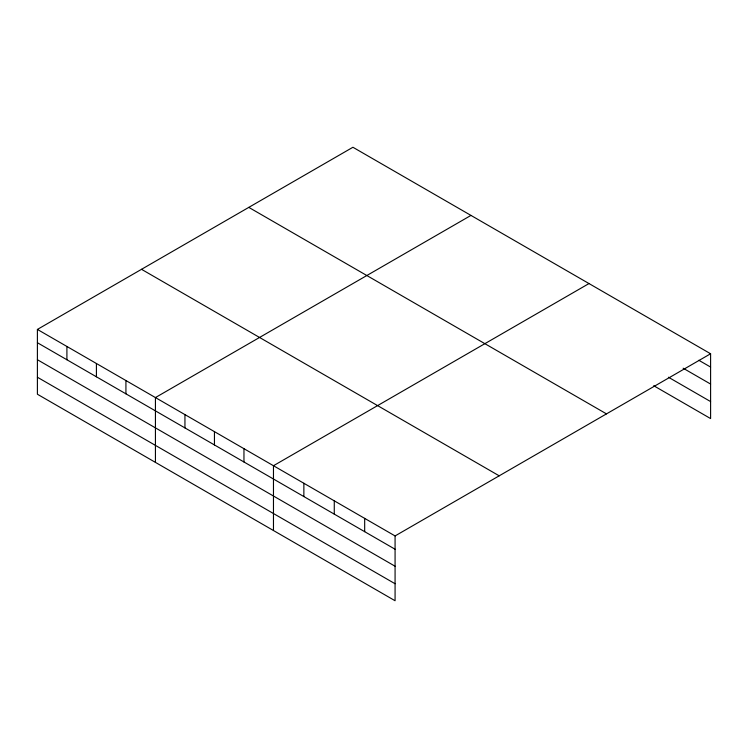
<?xml version="1.0" encoding="UTF-8"?>
<svg xmlns="http://www.w3.org/2000/svg" width="748" height="748" viewBox="0 0 748 748"><rect width="100%" height="100%" fill="white"/><g stroke="black" fill="none" stroke-linecap="round" stroke-linejoin="round"><path stroke-width="1.12" d="M395.075 566.227L395.075 535.933L37.4 329.429L37.4 394.233L395.075 600.738L395.075 566.227L37.4 359.723M653.715 385.725L710.6 418.571L710.6 353.767L352.925 147.263L37.4 329.429M470.959 215.415L155.434 397.571L155.434 462.376M588.994 283.557L273.469 465.724L273.469 530.528M395.075 535.933L710.6 353.767M698.828 360.274L710.6 367.062M683.139 368.212L710.6 384.061M668.432 377.226L710.6 401.573M248.804 207.383L606.478 413.878M141.522 269.317L499.197 475.822M37.4 342.724L395.075 549.228M37.4 377.235L395.075 583.739M364.678 518.383L364.678 531.678M334.272 500.823L334.272 514.128M303.866 483.273L303.866 496.569M243.96 448.688L243.96 461.984M214.452 431.652L214.452 444.948M184.943 414.616L184.943 427.912M125.926 380.536L125.926 393.841M96.417 363.5L96.417 376.805M66.909 346.464L66.909 359.769"/></g></svg>
